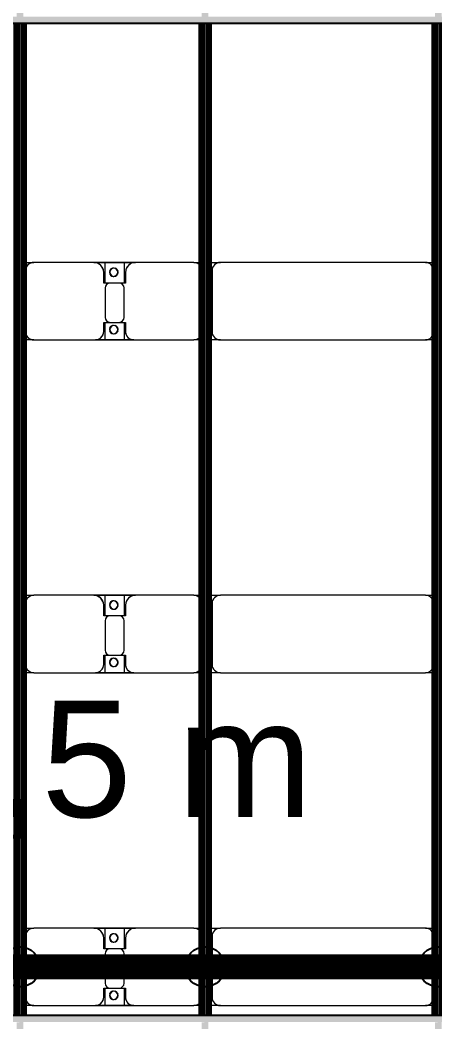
# Model space of a CAD drawing. Header units: millimetres. Extents: x -268744 to 115753, y -96240 to -10461.
# Drawn here: x -180539 to -178049, y -64647 to -58627 of the extents above; entities that cross this region are included whole.
import ezdxf

# ---------------------------------------------------------------- set-up
doc = ezdxf.new("R2010")
doc.units = ezdxf.units.MM
doc.layers.add('A-GENM', color=13, linetype='Continuous', lineweight=9)
doc.layers.add('S-BEAM', color=12, linetype='Continuous', lineweight=9)
doc.layers.add('GC-GHI CHU', color=2, linetype='Continuous')
doc.layers.add('GC-HOP 40x60 GIA CUONG', color=1, linetype='Continuous')
doc.styles.add('GC_VN', font='arial.ttf')

# ---------------------------------------------------------------- blocks, each defined once
blk = doc.blocks.new('Dầm C52 - Hộp 40x60-V24-KHUNG KẾT CẤU BÈ PIN 1')
at = {"layer": 'S-BEAM', "lineweight": 25}
blk.add_hatch(color=4, dxfattribs=at).paths.add_polyline_path([(-145811, -20), (145811, -20), (145811, 20), (-145811, 20)])
at = {"layer": 'S-BEAM', "color": 4, "lineweight": 25}
blk.add_line((-145811, 20), (145811, 20), dxfattribs=at)
blk = doc.blocks.new('Dầm C52 - Hộp 40x60-V25-KHUNG KẾT CẤU BÈ PIN 1')
at = {"layer": 'S-BEAM', "lineweight": 25}
blk.add_hatch(color=4, dxfattribs=at).paths.add_polyline_path([(-145425.8, -20), (145811, -20), (145811, 20), (-145811, 20), (-145811, -20)])
at = {"layer": 'S-BEAM', "color": 4, "lineweight": 25}
blk.add_line((145811, -20), (-145811, -20), dxfattribs=at)
blk = doc.blocks.new('Dầm C52 - Dầm C52-102503-KHUNG KẾT CẤU BÈ PIN 1')
at = {"layer": 'S-BEAM', "lineweight": 140}
h = blk.add_hatch(color=1, dxfattribs=at)
h.paths.add_polyline_path([(-25480.9, 20), (-25480.9, -20), (-25440.9, -20), (-25440.9, 20)])
h.paths.add_polyline_path([(-25400.9, 20), (-25400.9, -20), (-19440.9, -20), (-19443, 20), (-24983.5, 20)])
h.paths.add_polyline_path([(-19400.9, 20), (-19400.9, -20), (-13440.9, -20), (-13440.9, 20), (-17596.2, 20)])
h.paths.add_polyline_path([(-13400.9, -20), (-7440.9, -20), (-7440.9, 20), (-13400.9, 20)])
h.paths.add_polyline_path([(-7400.9, -20), (-1440.9, -20), (-1440.9, 20), (-7400.9, 20)])
h.paths.add_polyline_path([(-1400.9, -20), (4559.1, -20), (4559.1, 20), (-1400.9, 20)])
h.paths.add_polyline_path([(4599.1, -20), (10559.1, -20), (10559.1, 20), (4599.1, 20)])
h.paths.add_polyline_path([(10599.1, 20), (10599.1, -20), (16559.1, -20), (16559.1, 20), (11952.8, 20)])
h.paths.add_polyline_path([(16599.1, -20), (22559.1, -20), (22559.1, 20), (16599.1, 20)])
h.paths.add_polyline_path([(22599.1, -20), (25259.1, -20), (25259.1, 20), (22599.1, 20)])
h.paths.add_polyline_path([(25299.1, -20), (25441.8, -20), (25441.8, 20), (25299.1, 20)])
at = {"layer": 'S-BEAM', "color": 1, "lineweight": 140}
for p, q in [((-19400.9, 20), (-13440.9, 20)), ((-13440.9, -20), (-19400.9, -20))]:
    blk.add_line(p, q, dxfattribs=at)
blk = doc.blocks.new('Dai phao do pin - DẢI PHAO ĐỠ PIN-V32-KHUNG KẾT CẤU BÈ PIN 1')
at = {"layer": 'A-GENM', "color": 7}
for p, q in [((707.6, 241.6), (769.7, 241.6)), ((707.6, 241.6), (769.7, 241.6)), ((1129.7, 241.6), (769.7, 241.6)), ((1129.7, 241.6), (1312.2, 241.6)), ((1312.2, 241.6), (1129.7, 241.6)), ((1197.8, 241.6), (1380.3, 241.6)), ((1197.8, 116.2), (1197.8, 241.6)), ((1380.3, 241.6), (1197.8, 241.6)), ((1312.2, 241.6), (1312.2, 116.2)), ((1730.3, 241.6), (1380.3, 241.6)), ((1730.3, 241.6), (1777.6, 241.6)), ((1730.3, 241.6), (1777.6, 241.6)), ((1817.6, 241.6), (1889.7, 241.6)), ((1817.6, 241.6), (1889.7, 241.6)), ((3120.3, 241.6), (1889.7, 241.6)), ((3120.3, 241.6), (3177.6, 241.6)), ((3120.3, 241.6), (3177.6, 241.6)), ((719.7, 191.6), (719.7, -173.4)), ((1189.7, 118.2), (1189.7, 181.6)), ((1320.3, 181.6), (1320.3, 118.2)), ((1839.7, 191.6), (1839.7, -173.4)), ((3170.3, -173.4), (3170.3, 191.6)), ((1282.2, 118.2), (1189.7, 118.2)), ((1197.8, 88.2), (1197.8, -88.2)), ((1320.3, 118.2), (1227.8, 118.2)), ((1312.2, -88.2), (1312.2, 88.2)), ((1189.7, -173.4), (1189.7, -118.2)), ((1189.7, -118.2), (1282.2, -118.2)), ((1197.8, -223.4), (1197.8, -116.2)), ((1227.8, -118.2), (1320.3, -118.2)), ((1312.2, -116.2), (1312.2, -223.4)), ((1320.3, -118.2), (1320.3, -173.4)), ((769.7, -223.4), (707.6, -223.4)), ((769.7, -223.4), (707.6, -223.4)), ((769.7, -223.4), (1139.7, -223.4)), ((1312.2, -223.4), (1139.7, -223.4)), ((1139.7, -223.4), (1312.2, -223.4)), ((1370.3, -223.4), (1197.8, -223.4)), ((1197.8, -223.4), (1370.3, -223.4)), ((1370.3, -223.4), (1730.3, -223.4)), ((1777.6, -223.4), (1730.3, -223.4)), ((1777.6, -223.4), (1730.3, -223.4)), ((1889.7, -223.4), (1817.6, -223.4)), ((1889.7, -223.4), (1817.6, -223.4)), ((1889.7, -223.4), (3120.3, -223.4)), ((3177.6, -223.4), (3120.3, -223.4)), ((3177.6, -223.4), (3120.3, -223.4))]:
    blk.add_line(p, q, dxfattribs=at)
for centre, radius, start, end in [((769.7, 191.6), 50, 90, 180), ((1129.7, 181.6), 60, 360, 90), ((1380.3, 181.6), 60, 90, 180), ((1730.3, 191.6), 50, 30, 90), ((1889.7, 191.6), 50, 90, 180), ((3120.3, 191.6), 50, 360, 90), ((3120.3, 191.6), 50, 60, 90), ((769.7, 191.6), 50, 105, 180), ((1129.7, 181.6), 60, 360, 60), ((1248.6, 183.2), 25, 360, 180), ((1248.6, 183.2), 25, 180, 360), ((1248.6, 183.2), 25, 360, 165), ((1251.4, 183.2), 25, 0, 180), ((1251.4, 183.2), 25, 90, 180), ((1251.4, 183.2), 25, 180, 360), ((1251.4, 183.2), 25, 180, 300), ((1248.6, 183.2), 25, 210, 360), ((1251.4, 183.2), 25, 15, 75), ((1380.3, 181.6), 60, 120, 180), ((1730.3, 191.6), 50, 30, 75), ((1889.7, 191.6), 50, 150, 180), ((1889.7, 191.6), 50, 105, 135), ((3120.3, 191.6), 50, 15, 30), ((1251.4, 183.2), 25, 330, 345), ((1227.8, 88.2), 30, 90, 180), ((1282.2, 88.2), 30, 360, 90), ((1227.8, -88.2), 30, 180, 270), ((1282.2, -88.2), 30, 270, 360), ((769.7, -173.4), 50, 180, 270), ((769.7, -173.4), 50, 180, 255), ((1139.7, -173.4), 50, 270, 360), ((1139.7, -173.4), 50, 285, 360), ((1248.6, -161.8), 25, 0, 180), ((1248.6, -161.8), 25, 180, 0), ((1248.6, -161.8), 25, 105, 165), ((1248.6, -161.8), 25, 195, 0), ((1251.4, -161.8), 25, 0, 180), ((1251.4, -161.8), 25, 105, 180), ((1251.4, -161.8), 25, 180, 0), ((1251.4, -161.8), 25, 180, 270), ((1248.6, -161.8), 25, 360, 75), ((1251.4, -161.8), 25, 15, 75), ((1251.4, -161.8), 25, 285, 345), ((1370.3, -173.4), 50, 180, 270), ((1370.3, -173.4), 50, 180, 255), ((1889.7, -173.4), 50, 180, 270), ((1889.7, -173.4), 50, 180, 210), ((3120.3, -173.4), 50, 270, 360), ((3120.3, -173.4), 50, 330, 360), ((1730.3, -173.4), 50, 270, 330), ((1730.3, -173.4), 50, 285, 330), ((1889.7, -173.4), 50, 240, 270), ((3120.3, -173.4), 50, 285, 300)]:
    blk.add_arc(centre, radius, start, end, dxfattribs=at)
blk = doc.blocks.new('Dai phao do pin - DẢI PHAO ĐỠ PIN-V33-KHUNG KẾT CẤU BÈ PIN 1')
at = {"layer": 'A-GENM', "color": 7}
for p, q in [((707.6, 241.6), (769.7, 241.6)), ((707.6, 241.6), (769.7, 241.6)), ((1129.7, 241.6), (769.7, 241.6)), ((1129.7, 241.6), (1312.2, 241.6)), ((1312.2, 241.6), (1129.7, 241.6)), ((1197.8, 241.6), (1380.3, 241.6)), ((1197.8, 116.2), (1197.8, 241.6)), ((1380.3, 241.6), (1197.8, 241.6)), ((1312.2, 241.6), (1312.2, 116.2)), ((1730.3, 241.6), (1380.3, 241.6)), ((1730.3, 241.6), (1777.6, 241.6)), ((1730.3, 241.6), (1777.6, 241.6)), ((1817.6, 241.6), (1889.7, 241.6)), ((1817.6, 241.6), (1889.7, 241.6)), ((3120.3, 241.6), (1889.7, 241.6)), ((3120.3, 241.6), (3177.6, 241.6)), ((3120.3, 241.6), (3177.6, 241.6)), ((719.7, 191.6), (719.7, -173.4)), ((1189.7, 118.2), (1189.7, 181.6)), ((1320.3, 181.6), (1320.3, 118.2)), ((1839.7, 191.6), (1839.7, -173.4)), ((3170.3, -173.4), (3170.3, 191.6)), ((1282.2, 118.2), (1189.7, 118.2)), ((1197.8, 88.2), (1197.8, -88.2)), ((1320.3, 118.2), (1227.8, 118.2)), ((1312.2, -88.2), (1312.2, 88.2)), ((1189.7, -173.4), (1189.7, -118.2)), ((1189.7, -118.2), (1282.2, -118.2)), ((1197.8, -223.4), (1197.8, -116.2)), ((1227.8, -118.2), (1320.3, -118.2)), ((1312.2, -116.2), (1312.2, -223.4)), ((1320.3, -118.2), (1320.3, -173.4)), ((769.7, -223.4), (707.6, -223.4)), ((769.7, -223.4), (707.6, -223.4)), ((769.7, -223.4), (1139.7, -223.4)), ((1312.2, -223.4), (1139.7, -223.4)), ((1139.7, -223.4), (1312.2, -223.4)), ((1370.3, -223.4), (1197.8, -223.4)), ((1197.8, -223.4), (1370.3, -223.4)), ((1370.3, -223.4), (1730.3, -223.4)), ((1777.6, -223.4), (1730.3, -223.4)), ((1777.6, -223.4), (1730.3, -223.4)), ((1889.7, -223.4), (1817.6, -223.4)), ((1889.7, -223.4), (1817.6, -223.4)), ((1889.7, -223.4), (3120.3, -223.4)), ((3177.6, -223.4), (3120.3, -223.4)), ((3177.6, -223.4), (3120.3, -223.4))]:
    blk.add_line(p, q, dxfattribs=at)
for centre, radius, start, end in [((769.7, 191.6), 50, 90, 180), ((1129.7, 181.6), 60, 360, 90), ((1380.3, 181.6), 60, 90, 180), ((1730.3, 191.6), 50, 30, 90), ((1889.7, 191.6), 50, 90, 180), ((3120.3, 191.6), 50, 360, 90), ((3120.3, 191.6), 50, 60, 90), ((769.7, 191.6), 50, 105, 180), ((1129.7, 181.6), 60, 360, 60), ((1248.6, 183.2), 25, 360, 180), ((1248.6, 183.2), 25, 180, 360), ((1248.6, 183.2), 25, 360, 165), ((1251.4, 183.2), 25, 0, 180), ((1251.4, 183.2), 25, 90, 180), ((1251.4, 183.2), 25, 180, 360), ((1251.4, 183.2), 25, 180, 300), ((1248.6, 183.2), 25, 210, 360), ((1251.4, 183.2), 25, 15, 75), ((1380.3, 181.6), 60, 120, 180), ((1730.3, 191.6), 50, 30, 75), ((1889.7, 191.6), 50, 150, 180), ((1889.7, 191.6), 50, 105, 135), ((3120.3, 191.6), 50, 15, 30), ((1251.4, 183.2), 25, 330, 345), ((1227.8, 88.2), 30, 90, 180), ((1282.2, 88.2), 30, 360, 90), ((1227.8, -88.2), 30, 180, 270), ((1282.2, -88.2), 30, 270, 360), ((769.7, -173.4), 50, 180, 270), ((769.7, -173.4), 50, 180, 255), ((1139.7, -173.4), 50, 270, 360), ((1139.7, -173.4), 50, 285, 360), ((1248.6, -161.8), 25, 0, 180), ((1248.6, -161.8), 25, 180, 0), ((1248.6, -161.8), 25, 105, 165), ((1248.6, -161.8), 25, 195, 0), ((1251.4, -161.8), 25, 0, 180), ((1251.4, -161.8), 25, 105, 180), ((1251.4, -161.8), 25, 180, 0), ((1251.4, -161.8), 25, 180, 270), ((1248.6, -161.8), 25, 360, 75), ((1251.4, -161.8), 25, 15, 75), ((1251.4, -161.8), 25, 285, 345), ((1370.3, -173.4), 50, 180, 270), ((1370.3, -173.4), 50, 180, 255), ((1889.7, -173.4), 50, 180, 270), ((1889.7, -173.4), 50, 180, 210), ((3120.3, -173.4), 50, 270, 360), ((3120.3, -173.4), 50, 330, 360), ((1730.3, -173.4), 50, 270, 330), ((1730.3, -173.4), 50, 285, 330), ((1889.7, -173.4), 50, 240, 270), ((3120.3, -173.4), 50, 285, 300)]:
    blk.add_arc(centre, radius, start, end, dxfattribs=at)
blk = doc.blocks.new('Dai phao do pin - DẢI PHAO ĐỠ PIN-V34-KHUNG KẾT CẤU BÈ PIN 1')
at = {"layer": 'A-GENM', "color": 7}
for p, q in [((707.6, 241.6), (769.7, 241.6)), ((707.6, 241.6), (769.7, 241.6)), ((1129.7, 241.6), (769.7, 241.6)), ((1129.7, 241.6), (1312.2, 241.6)), ((1312.2, 241.6), (1129.7, 241.6)), ((1197.8, 241.6), (1380.3, 241.6)), ((1197.8, 116.2), (1197.8, 241.6)), ((1380.3, 241.6), (1197.8, 241.6)), ((1312.2, 241.6), (1312.2, 116.2)), ((1730.3, 241.6), (1380.3, 241.6)), ((1730.3, 241.6), (1777.6, 241.6)), ((1730.3, 241.6), (1777.6, 241.6)), ((1817.6, 241.6), (1889.7, 241.6)), ((1817.6, 241.6), (1889.7, 241.6)), ((3120.3, 241.6), (1889.7, 241.6)), ((3120.3, 241.6), (3177.6, 241.6)), ((3120.3, 241.6), (3177.6, 241.6)), ((719.7, 191.6), (719.7, -173.4)), ((1189.7, 118.2), (1189.7, 181.6)), ((1320.3, 181.6), (1320.3, 118.2)), ((1839.7, 191.6), (1839.7, -173.4)), ((3170.3, -173.4), (3170.3, 191.6)), ((1282.2, 118.2), (1189.7, 118.2)), ((1197.8, 88.2), (1197.8, -88.2)), ((1320.3, 118.2), (1227.8, 118.2)), ((1312.2, -88.2), (1312.2, 88.2)), ((1189.7, -173.4), (1189.7, -118.2)), ((1189.7, -118.2), (1282.2, -118.2)), ((1197.8, -223.4), (1197.8, -116.2)), ((1227.8, -118.2), (1320.3, -118.2)), ((1312.2, -116.2), (1312.2, -223.4)), ((1320.3, -118.2), (1320.3, -173.4)), ((769.7, -223.4), (707.6, -223.4)), ((769.7, -223.4), (707.6, -223.4)), ((769.7, -223.4), (1139.7, -223.4)), ((1312.2, -223.4), (1139.7, -223.4)), ((1139.7, -223.4), (1312.2, -223.4)), ((1370.3, -223.4), (1197.8, -223.4)), ((1197.8, -223.4), (1370.3, -223.4)), ((1370.3, -223.4), (1730.3, -223.4)), ((1777.6, -223.4), (1730.3, -223.4)), ((1777.6, -223.4), (1730.3, -223.4)), ((1889.7, -223.4), (1817.6, -223.4)), ((1889.7, -223.4), (1817.6, -223.4)), ((1889.7, -223.4), (3120.3, -223.4)), ((3177.6, -223.4), (3120.3, -223.4)), ((3177.6, -223.4), (3120.3, -223.4))]:
    blk.add_line(p, q, dxfattribs=at)
for centre, radius, start, end in [((769.7, 191.6), 50, 90, 180), ((1129.7, 181.6), 60, 360, 90), ((1380.3, 181.6), 60, 90, 180), ((1730.3, 191.6), 50, 30, 90), ((1889.7, 191.6), 50, 90, 180), ((3120.3, 191.6), 50, 360, 90), ((3120.3, 191.6), 50, 60, 90), ((769.7, 191.6), 50, 105, 180), ((1129.7, 181.6), 60, 360, 60), ((1248.6, 183.2), 25, 360, 180), ((1248.6, 183.2), 25, 180, 360), ((1248.6, 183.2), 25, 360, 165), ((1251.4, 183.2), 25, 0, 180), ((1251.4, 183.2), 25, 90, 180), ((1251.4, 183.2), 25, 180, 360), ((1251.4, 183.2), 25, 180, 300), ((1248.6, 183.2), 25, 210, 360), ((1251.4, 183.2), 25, 15, 75), ((1380.3, 181.6), 60, 120, 180), ((1730.3, 191.6), 50, 30, 75), ((1889.7, 191.6), 50, 150, 180), ((1889.7, 191.6), 50, 105, 135), ((3120.3, 191.6), 50, 15, 30), ((1251.4, 183.2), 25, 330, 345), ((1227.8, 88.2), 30, 90, 180), ((1282.2, 88.2), 30, 360, 90), ((1227.8, -88.2), 30, 180, 270), ((1282.2, -88.2), 30, 270, 360), ((769.7, -173.4), 50, 180, 270), ((769.7, -173.4), 50, 180, 255), ((1139.7, -173.4), 50, 270, 360), ((1139.7, -173.4), 50, 285, 360), ((1248.6, -161.8), 25, 0, 180), ((1248.6, -161.8), 25, 180, 0), ((1248.6, -161.8), 25, 105, 165), ((1248.6, -161.8), 25, 195.72851, 0), ((1251.4, -161.8), 25, 0, 180), ((1251.4, -161.8), 25, 105, 180), ((1251.4, -161.8), 25, 180, 0), ((1251.4, -161.8), 25, 180, 270), ((1248.6, -161.8), 25, 360, 75), ((1251.4, -161.8), 25, 15, 75), ((1251.4, -161.8), 25, 285, 345), ((1370.3, -173.4), 50, 180, 270), ((1370.3, -173.4), 50, 180, 255), ((1889.7, -173.4), 50, 180, 270), ((1889.7, -173.4), 50, 180, 210), ((3120.3, -173.4), 50, 270, 360), ((3120.3, -173.4), 50, 330, 360), ((1730.3, -173.4), 50, 270, 330), ((1730.3, -173.4), 50, 285, 330), ((1889.7, -173.4), 50, 240, 270), ((3120.3, -173.4), 50, 285, 300)]:
    blk.add_arc(centre, radius, start, end, dxfattribs=at)
blk = doc.blocks.new('Dầm C52 - Dầm C52-102502-KHUNG KẾT CẤU BÈ PIN 1')
at = {"layer": 'S-BEAM', "lineweight": 140}
h = blk.add_hatch(color=1, dxfattribs=at)
h.paths.add_polyline_path([(-25480.9, 20), (-25480.9, -20), (-25440.9, -20), (-25440.9, 20)])
h.paths.add_polyline_path([(-25400.9, 20), (-25400.9, -20), (-19440.9, -20), (-19443, 20), (-24983.5, 20)])
h.paths.add_polyline_path([(-19400.9, 20), (-19400.9, -20), (-13440.9, -20), (-13440.9, 20), (-18981.3, 20)])
h.paths.add_polyline_path([(-13400.9, -20), (-7440.9, -20), (-7440.9, 20), (-13400.9, 20)])
h.paths.add_polyline_path([(-7400.9, -20), (-1440.9, -20), (-1440.9, 20), (-7400.9, 20)])
h.paths.add_polyline_path([(-1400.9, -20), (4559.1, -20), (4559.1, 20), (-1400.9, 20)])
h.paths.add_polyline_path([(4599.1, 20), (4599.1, -20), (10559.1, -20), (10559.1, 20), (5027.2, 20)])
h.paths.add_polyline_path([(10599.1, -20), (16559.1, -20), (16559.1, 20), (10599.1, 20)])
h.paths.add_polyline_path([(16599.1, 20), (16599.1, -20), (22559.1, -20), (22559.1, 20), (17031.5, 20)])
h.paths.add_polyline_path([(22599.1, -20), (25259.1, -20), (25259.1, 20), (22599.1, 20)])
h.paths.add_polyline_path([(25299.1, -20), (25480.9, -20), (25480.9, 20), (25299.1, 20)])
at = {"layer": 'S-BEAM', "color": 1, "lineweight": 140}
for p, q in [((-19400.9, 20), (-13440.9, 20)), ((-13440.9, -20), (-19400.9, -20))]:
    blk.add_line(p, q, dxfattribs=at)
blk = doc.blocks.new('be pin 1_rvt-1-KHUNG KẾT CẤU BÈ PIN 1')
at = {"layer": 'A-GENM', "lineweight": 9}
for name, p in [('Dai phao do pin - DẢI PHAO ĐỠ PIN-V34-KHUNG KẾT CẤU BÈ PIN 1', (-181226.8, -60324.7)), ('Dai phao do pin - DẢI PHAO ĐỠ PIN-V33-KHUNG KẾT CẤU BÈ PIN 1', (-181226.8, -62324.7)), ('Dai phao do pin - DẢI PHAO ĐỠ PIN-V32-KHUNG KẾT CẤU BÈ PIN 1', (-181226.8, -64324.7))]:
    blk.add_blockref(name, p, dxfattribs=at)
at = {"layer": 'S-BEAM', "lineweight": 9, "rotation": 90.00000000032618}
for name, p in [('Dầm C52 - Dầm C52-102502-KHUNG KẾT CẤU BÈ PIN 1', (-179429.1, -45205.6)), ('Dầm C52 - Dầm C52-102503-KHUNG KẾT CẤU BÈ PIN 1', (-180539.1, -45205.6)), ('Dầm C52 - Dầm C52-102503-KHUNG KẾT CẤU BÈ PIN 1', (-178029.1, -45205.6))]:
    blk.add_blockref(name, p, dxfattribs=at)
at = {"layer": 'S-BEAM', "lineweight": 9}
for name, p in [('Dầm C52 - Hộp 40x60-V25-KHUNG KẾT CẤU BÈ PIN 1', (-110896.7, -58626.5)), ('Dầm C52 - Hộp 40x60-V24-KHUNG KẾT CẤU BÈ PIN 1', (-110896.7, -64626.5))]:
    blk.add_blockref(name, p, dxfattribs=at)

msp = doc.modelspace()

# ---------------------------------------------------------------- linework, layer by layer
at = {"layer": 'GC-HOP 40x60 GIA CUONG', "const_width": 150}
msp.add_lwpolyline([(-190310, -64315.6), (-175766.5, -64315.6)], dxfattribs=at)
at = {"layer": 'GC-HOP 40x60 GIA CUONG'}
for centre in [(-180539.1, -64315.6), (-179429.1, -64315.6), (-178029.1, -64315.6)]:
    msp.add_circle(centre, 120, dxfattribs=at)

# ---------------------------------------------------------------- block references
at = {"lineweight": 5}
msp.add_blockref('be pin 1_rvt-1-KHUNG KẾT CẤU BÈ PIN 1', (0, 0), dxfattribs=at)

# ---------------------------------------------------------------- texts
at = {"layer": 'GC-GHI CHU', "style": 'GC_VN'}
msp.add_text('B1-05: 3×14,5 m', height=700, dxfattribs=at).set_placement((-186038.3, -63415.6))

doc.saveas('drawing.dxf')
